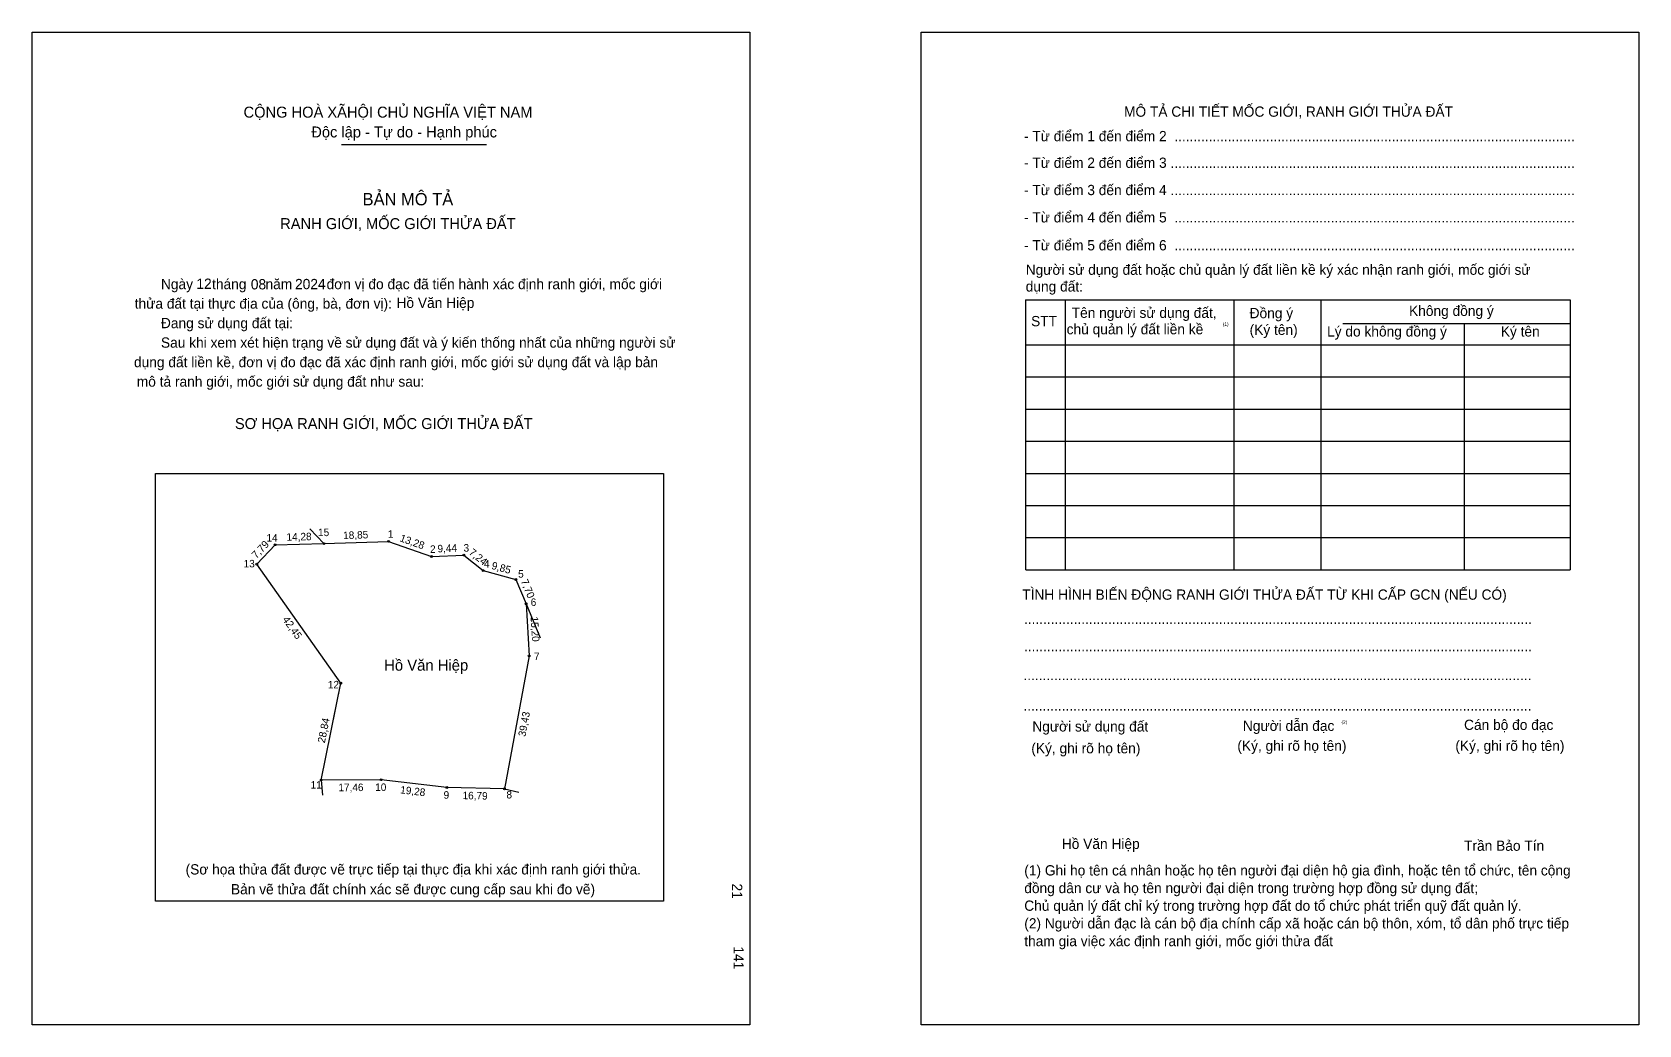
# Model space of a CAD drawing. Extents: x 547979 to 548448, y 1824776 to 1825065.
import ezdxf

# ---------------------------------------------------------------- set-up
doc = ezdxf.new("R2010")
doc.units = 0
for name, color, linetype in [('bmtKhungInTrang1', 7, 'Continuous'), ('bmtKhungInTrang2', 7, 'Continuous'), ('bmtNoiDung', 7, 'Continuous'), ('bmtTemplate', 7, 'Continuous'), ('CanhThua', 7, 'Continuous'), ('ChieuDaiCanhThua', 7, 'Continuous'), ('MocDinhThua', 7, 'Continuous'), ('RauThua', 7, 'Continuous'), ('SoHieuDinhThua', 7, 'Continuous'), ('TenChuSuDung', 7, 'Continuous')]:
    doc.layers.add(name, color=color, linetype=linetype)

msp = doc.modelspace()

# ---------------------------------------------------------------- linework, layer by layer
at = {"layer": 'bmtKhungInTrang1'}
msp.add_lwpolyline([(547979.28, 1825065.35), (548188.54, 1825065.35), (548188.54, 1824775.91), (547979.28, 1824775.91)], close=True, dxfattribs=at)
at = {"layer": 'bmtKhungInTrang2'}
msp.add_lwpolyline([(548238.45, 1825065.35), (548447.71, 1825065.35), (548447.71, 1824775.91), (548238.45, 1824775.91)], close=True, dxfattribs=at)
at = {"layer": 'bmtTemplate'}
for p, q in [((548069.46, 1825032.54), (548111.78, 1825032.54)), ((548280.43, 1824987.28), (548280.43, 1824908.59)), ((548329.66, 1824987.28), (548329.66, 1824908.59)), ((548354.98, 1824987.37), (548354.98, 1824908.59)), ((548427.68, 1824987.28), (548427.68, 1824908.59)), ((548361.41, 1824980.35), (548427.68, 1824980.35)), ((548268.95, 1824974.17), (548427.68, 1824974.17)), ((548268.95, 1824964.8), (548427.68, 1824964.8)), ((548268.95, 1824955.43), (548427.68, 1824955.43)), ((548268.95, 1824946.06), (548427.68, 1824946.06)), ((548268.95, 1824936.7), (548427.68, 1824936.7)), ((548268.95, 1824927.33), (548427.68, 1824927.33)), ((548268.95, 1824917.96), (548427.68, 1824917.96)), ((548268.95, 1824908.59), (548427.68, 1824908.59))]:
    msp.add_line(p, q, dxfattribs=at)
for points in [[(548268.85, 1824987.28), (548427.68, 1824987.28)], [(548268.85, 1824987.28), (548268.85, 1824908.59)], [(548396.78, 1824980.25), (548396.78, 1824908.59)]]:
    msp.add_lwpolyline(points, dxfattribs=at)
msp.add_lwpolyline([(548015.28, 1824811.96), (548015.28, 1824936.69), (548163.35, 1824936.69), (548163.35, 1824811.96)], close=True, dxfattribs=at)
at = {"layer": 'CanhThua'}
for p, q in [((548064.37, 1824916.22), (548083.21, 1824916.88)), ((548083.21, 1824916.88), (548095.73, 1824912.46)), ((548044.75, 1824910.23), (548050.1, 1824915.89)), ((548050.1, 1824915.89), (548064.37, 1824916.22)), ((548095.73, 1824912.46), (548105.16, 1824912.89)), ((548105.16, 1824912.89), (548110.8, 1824908.36)), ((548069.24, 1824875.55), (548044.75, 1824910.23)), ((548110.8, 1824908.36), (548120.3, 1824905.76)), ((548120.3, 1824905.76), (548123.28, 1824898.65)), ((548123.28, 1824898.65), (548124.19, 1824883.48)), ((548124.19, 1824883.48), (548116.96, 1824844.71)), ((548063.58, 1824847.28), (548069.24, 1824875.55)), ((548081.04, 1824847.38), (548063.58, 1824847.28)), ((548100.18, 1824845.12), (548081.04, 1824847.38)), ((548116.96, 1824844.71), (548100.18, 1824845.12))]:
    msp.add_line(p, q, dxfattribs=at)
at = {"layer": 'MocDinhThua'}
for centre in [(548064.37, 1824916.22), (548083.21, 1824916.88), (548050.1, 1824915.89), (548095.73, 1824912.46), (548105.16, 1824912.89), (548044.75, 1824910.23), (548110.8, 1824908.36), (548120.3, 1824905.76), (548123.28, 1824898.65), (548124.19, 1824883.48), (548069.24, 1824875.55), (548063.58, 1824847.28), (548081.04, 1824847.38), (548100.18, 1824845.12), (548116.96, 1824844.71)]:
    msp.add_circle(centre, 0.262, dxfattribs=at)
at = {"layer": 'RauThua'}
for p, q in [((548060.25, 1824920.5), (548064.37, 1824916.22)), ((548123.28, 1824898.65), (548127.44, 1824888.72)), ((548067.13, 1824864.99), (548069.24, 1824875.55)), ((548063.58, 1824847.28), (548063.96, 1824842.91)), ((548116.96, 1824844.71), (548121.22, 1824843.77))]:
    msp.add_line(p, q, dxfattribs=at)

# ---------------------------------------------------------------- texts
at = {"layer": 'bmtNoiDung'}
for s, height, p in [('12', 2.994, (548027.17, 1824990.5)), ('08', 2.994, (548043.04, 1824990.34)), ('2024', 2.994, (548055.93, 1824990.4)), ('Hồ Văn Hiệp', 2.9942, (548085.51, 1824984.94)), ('Hồ Văn Hiệp', 2.9942, (548279.48, 1824827.2))]:
    msp.add_text(s, height=height, dxfattribs=at).set_placement(p)
for s, p in [('21', (548183.33, 1824817.11)), ('141', (548183.76, 1824798.78))]:
    msp.add_text(s, height=2.994, rotation=270, dxfattribs=at).set_placement(p)
at = {"layer": 'bmtTemplate'}
for s, height, p in [('CỘNG HOÀ XÃHỘI CHỦ NGHĨA VIỆT NAM', 3.1938, (548040.92, 1825040.42)), ('MÔ TẢ CHI TIẾT MỐC GIỚI, RANH GIỚI THỬA ĐẤT', 2.9931, (548297.62, 1825040.68)), ('Độc lập - Tự do - Hạnh phúc', 3.1938, (548060.67, 1825034.64)), ('- Từ điểm 1 đến điểm 2  .........................................................................................................', 2.99307, (548268.44, 1825033.54)), ('- Từ điểm 2 đến điểm 3 ..........................................................................................................', 2.99307, (548268.44, 1825025.78)), ('BẢN MÔ TẢ', 3.593, (548075.62, 1825014.85)), ('- Từ điểm 3 đến điểm 4 ..........................................................................................................', 2.99307, (548268.44, 1825017.82)), ('RANH GIỚI, MỐC GIỚI THỬA ĐẤT', 3.1938, (548051.6, 1825007.92)), ('- Từ điểm 4 đến điểm 5  .........................................................................................................', 2.99307, (548268.44, 1825009.86)), ('- Từ điểm 5 đến điểm 6  .........................................................................................................', 2.99307, (548268.44, 1825001.71)), ('Người sử dụng đất hoặc chủ quản lý đất liền kề ký xác nhận ranh giới, mốc giới sử', 2.9931, (548268.95, 1824994.59)), ('Ngày     tháng     năm         đơn vị đo đạc đã tiến hành xác định ranh giới, mốc giới ', 2.9942, (548016.83, 1824990.4)), ('dụng đất:', 2.993, (548268.95, 1824989.72)), ('thửa đất tại thực địa của (ông, bà, đơn vị):', 2.9942, (548009.19, 1824984.72)), ('Đang sử dụng đất tại:', 2.9942, (548016.83, 1824979.03)), ('STT', 2.993, (548270.52, 1824979.6)), ('Tên người sử dụng đất,', 2.9931, (548282.36, 1824982.04)), ('Đồng ý', 2.993, (548334.23, 1824981.94)), ('Không đồng ý', 2.9931, (548380.71, 1824982.6)), ('chủ quản lý đất liền kề', 2.9931, (548280.89, 1824977.25)), ('(1)', 0.998, (548326.41, 1824979.71)), ('(Ký tên)', 2.993, (548334.23, 1824977.07)), ('Lý do không đồng ý', 2.9931, (548356.81, 1824976.6)), ('Ký tên', 2.993, (548407.46, 1824976.6)), ('Sau khi xem xét hiện trạng về sử dụng đất và ý kiến thống nhất của những người sử ', 2.9942, (548016.83, 1824973.34)), ('dụng đất liền kề, đơn vị đo đạc đã xác định ranh giới, mốc giới sử dụng đất và lập bản', 2.9942, (548008.97, 1824967.66)), ('mô tả ranh giới, mốc giới sử dụng đất như sau:', 2.9942, (548009.79, 1824961.97)), ('SƠ HỌA RANH GIỚI, MỐC GIỚI THỬA ĐẤT', 3.1938, (548038.4, 1824949.62)), ('TÌNH HÌNH BIẾN ĐỘNG RANH GIỚI THỬA ĐẤT TỪ KHI CẤP GCN (NẾU CÓ)', 2.9931, (548267.94, 1824899.86)), ('.....................................................................................................................................', 2.99756, (548268.44, 1824892.81)), ('.....................................................................................................................................', 2.99756, (548268.44, 1824884.85)), ('.....................................................................................................................................', 2.99756, (548268.29, 1824876.42)), ('.....................................................................................................................................', 2.99756, (548268.29, 1824867.52)), ('Người sử dụng đất', 2.9931, (548270.88, 1824861.44)), ('Người dẫn đạc', 2.9931, (548332.27, 1824861.62)), ('(2)', 0.998, (548361.02, 1824863.69)), ('Cán bộ đo đạc', 2.9931, (548396.75, 1824861.9)), ('(Ký, ghi rõ họ tên)', 2.9931, (548270.58, 1824855.07)), ('(Ký, ghi rõ họ tên)', 2.9931, (548330.65, 1824855.81)), ('(Ký, ghi rõ họ tên)', 2.9931, (548394.21, 1824855.81)), ('Trần Bảo Tín', 2.9931, (548396.75, 1824826.66)), ('(Sơ họa thửa đất được vẽ trực tiếp tại thực địa khi xác định ranh giới thửa.', 2.9942, (548024.02, 1824819.75)), ('(1) Ghi họ tên cá nhân hoặc họ tên người đại diện hộ gia đình, hoặc tên tổ chức, tên cộng', 2.9931, (548268.53, 1824819.46)), ('Bản vẽ thửa đất chính xác sẽ được cung cấp sau khi đo vẽ)', 2.9942, (548037.25, 1824813.96)), ('đồng dân cư và họ tên người đại diện trong trường hợp đồng sử dụng đất;', 2.9931, (548268.53, 1824814.31)), ('Chủ quản lý đất chỉ ký trong trường hợp đất do tổ chức phát triển quỹ đất quản lý.', 2.9931, (548268.53, 1824809.16)), ('(2) Người dẫn đạc là cán bộ địa chính cấp xã hoặc cán bộ thôn, xóm, tổ dân phố trực tiếp', 2.9931, (548268.53, 1824804.01)), ('tham gia việc xác định ranh giới, mốc giới thửa đất', 2.9931, (548268.53, 1824798.85))]:
    msp.add_text(s, height=height, dxfattribs=at).set_placement(p)
at = {"layer": 'ChieuDaiCanhThua'}
for s, rotation, p in [('7,79', 46.6339, (548044.64, 1824911.7)), ('14,28', 1.3206, (548053.46, 1824917.06)), ('18,85', 1.9888, (548069.99, 1824917.51)), ('13,28', 340.5796, (548086.29, 1824916.95)), ('9,44', 2.6045, (548097.5, 1824913.64)), ('7,24', 321.2512, (548106.41, 1824913.29)), ('9,85', 344.6714, (548113.04, 1824908.88)), ('7,70', 292.7286, (548121.68, 1824905.3)), ('42,45', 305.2264, (548052.15, 1824894.07)), ('15,20', 273.4463, (548124.6, 1824894.87)), ('28,84', 78.6741, (548064.6, 1824857.96)), ('39,43', 79.435, (548123.11, 1824859.81)), ('17,46', 0.3413, (548068.58, 1824844.03)), ('19,28', 353.2499, (548086.5, 1824843.43)), ('16,79', 358.621, (548104.74, 1824841.73))]:
    msp.add_text(s, height=2.186, rotation=rotation, dxfattribs=at).set_placement(p)
at = {"layer": 'SoHieuDinhThua'}
for s, height, p in [('14', 2.186, (548047.59, 1824916.8)), ('15', 2.186, (548062.64, 1824918.41)), ('1', 2.19, (548082.97, 1824917.94)), ('2', 2.19, (548095.28, 1824913.53)), ('3', 2.19, (548105.06, 1824913.88)), ('13', 2.186, (548040.94, 1824909.29)), ('4', 2.19, (548111.02, 1824909.21)), ('5', 2.19, (548120.96, 1824906.3)), ('6', 2.19, (548124.63, 1824898.06)), ('7', 2.19, (548125.59, 1824882.25)), ('12', 2.186, (548065.49, 1824874.01)), ('11', 2.186, (548060.47, 1824844.79)), ('10', 2.186, (548079.29, 1824844.11)), ('9', 2.19, (548099.24, 1824841.84)), ('8', 2.19, (548117.56, 1824841.92))]:
    msp.add_text(s, height=height, dxfattribs=at).set_placement(p)
at = {"layer": 'TenChuSuDung'}
msp.add_text('Hồ Văn Hiệp', height=3.2322, dxfattribs=at).set_placement((548081.91, 1824879.17))

doc.saveas('drawing.dxf')
